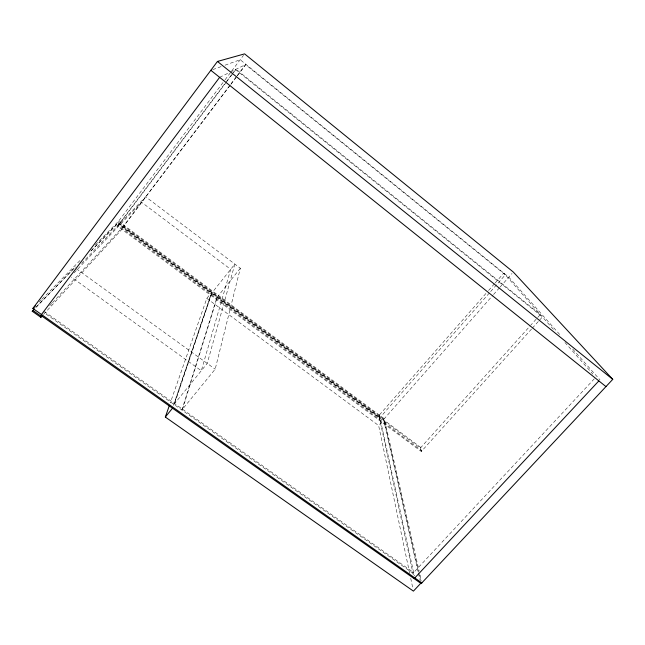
<?xml version="1.0" encoding="UTF-8"?>
<svg xmlns="http://www.w3.org/2000/svg" width="645" height="645" viewBox="0 0 645 645"><rect width="100%" height="100%" fill="white"/><g stroke="black" fill="none" stroke-linecap="round" stroke-linejoin="round"><path stroke-width="0.48" stroke-dasharray="3.23 2.42" d="M240.335 268.239L216.914 297.555L181.874 410.01L215.18 369.174L240.335 268.239L145.665 196.79L81.23 263.74M182.519 409.22L217.365 296.982M174.602 403.617L211.907 292.927M173.432 405.415L211.778 292.129L206.819 298.369L170.312 402.811M95.379 244.818L118.551 221.227L224.452 80.617M225.057 79.819L231.112 71.78M231.716 70.982L243.496 55.333M90.856 251.107L118.519 222.589L124.203 226.814L123.759 227.411M231.241 75.175L117.463 226.097L421.338 451.5L531.657 328.902M231.845 74.368L235.473 69.555L542.437 316.921L539.067 320.67M226.347 82.141L119.067 224.428L420.322 448.114L421.338 451.5M226.959 81.335L233.022 73.288M233.627 72.49L236.054 69.273L540.333 314.542L530.94 324.999M236.449 76.65L122.494 227.459L379.445 418.21L489.394 292.975M237.054 75.844L245.552 64.605L505.317 274.834L490.055 292.217M230.217 85.237L123.8 226.048L383.831 419.25L418.516 571.857M230.821 84.43L236.876 76.424M237.481 75.618L245.955 64.403L230.168 72.159M485.927 293.499L378.873 415.565L413.566 575.961M488.571 290.484L494.538 283.687M495.199 282.929L503.801 273.117L554.321 330.401M383.831 419.25L492.909 295.241M493.57 294.483L499.528 287.71M500.197 286.952L512.017 273.512M409.688 573.389L378.631 425.539L383.67 419.806L418.274 572.575M420.322 448.114L530.271 325.749M532.335 328.152L538.398 321.412M43.562 314.365L124.203 226.814M49.697 305.674L51.745 303.472M52.43 302.731L124.243 225.46M594.311 378.784L412.994 573.292L43.642 312.349M74.022 272.908L141.545 202.24L230.7 269.328L201.305 370.73L71.361 277.132M36.402 306.802L75.699 266.498M91.147 250.663L118.519 222.589M35.741 307.673L75.505 266.861M39.208 302.005L41.32 299.861M42.022 299.151L81.343 259.121M219.639 77.336L229.289 72.595M212.737 69.62L221.259 66.548M225.041 65.185L240.19 59.727L508.8 277.165L560.707 335.626M44.279 311.503L413.647 572.591M76.376 268.78L215.18 369.174M206.819 298.369L378.631 425.539M118.067 223.186L379.905 417.686M118.551 221.227L384.291 418.734L419.169 571.164M572.687 349.114L599.971 379.849M564.956 342.463L592.876 374.124M420.064 575.074L421.403 580.935M418.742 572.833L420.516 580.661M418.5 573.558L419.831 579.436M379.333 415.041L414.388 575.961M410.728 578.315L413.002 589.159M234.861 264.103L207.23 363.425L173.957 404.415L211.447 293.499L234.861 264.103M119.599 223.718L117.995 225.379L421.894 450.887L420.871 447.501L119.599 223.718"/><path stroke-width="0.97" d="M420.717 583.346L413.421 591.126L165.33 417.049L169.312 405.657M421.854 582.887L32.895 308.439L217.454 61.452L244.6 53.874L513.307 272.045L612.75 379.357L421.185 583.596L40.845 315.357L219.639 77.336M42.199 315.832L40.837 317.308L32.25 311.253L34.29 308.963M40.837 317.308L41.482 316.461L32.887 310.398M165.33 417.049L172.465 408.269M414.146 578.638L598.858 380.905M32.25 311.253L34.346 309.108M32.895 308.439L35.701 305.585M210.842 70.297L605.961 386.589M217.454 61.452L612.75 379.357"/></g></svg>
